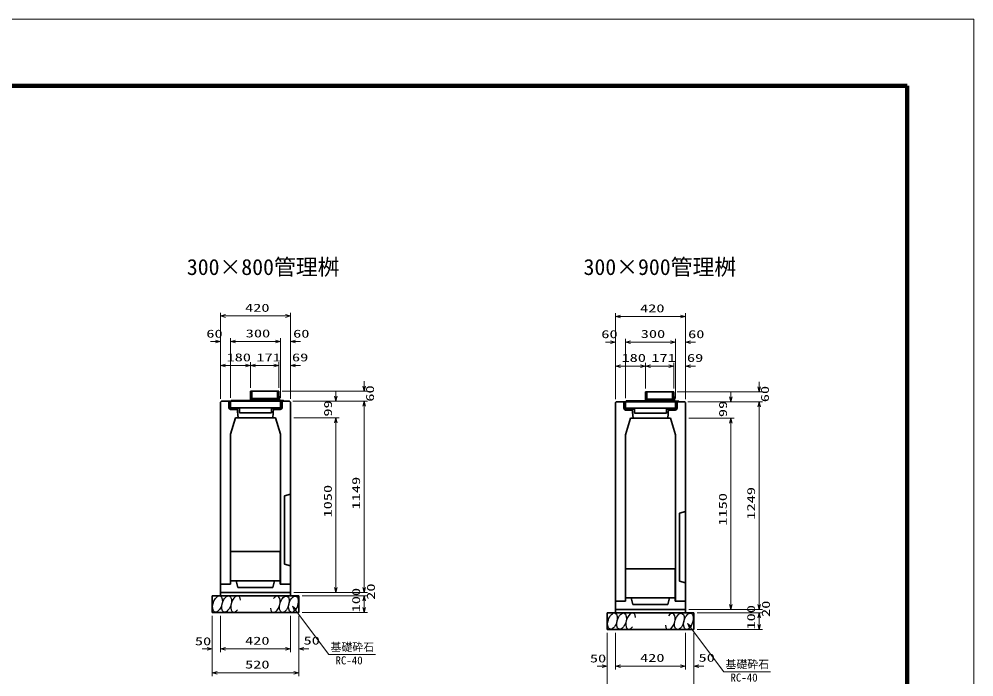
# Model space of a CAD drawing. Units: millimetres on the paper. Extents: x 20 to 861, y 20 to 614.
# Drawn here: x 574.2 to 861.1, y 416.5 to 614.1 of the extents above; entities that cross this region are included whole.
import ezdxf
from ezdxf.enums import TextEntityAlignment as Align

# ---------------------------------------------------------------- set-up
doc = ezdxf.new("R2010")
doc.units = ezdxf.units.MM
for name, color, linetype, lineweight in [('D-STR-DIM（寸法）', 7, 'Continuous', 13), ('D-STR-HTXT(基礎砕石-旗)', 7, 'Continuous', 13), ('D-STR-STRF(グリ)', 7, 'Continuous', 25), ('D-STR（構造物）', 1, 'Continuous', 35), ('D-TTL-LINE（区切線）', 1, 'Continuous', 35), ('D-TTL（外枠）', 2, 'Continuous', 140)]:
    doc.layers.add(name, color=color, linetype=linetype, lineweight=lineweight)
doc.layers.add('D-STR-TXT(文字)', color=7, linetype='Continuous')
doc.styles.add('ＭＳ ゴシック', font='')
doc.styles.get('ＭＳ ゴシック').set_extended_font_data('MS Gothic')

# ---------------------------------------------------------------- blocks, each defined once
blk = doc.blocks.new('_Open30@@SfigorgFlag@@4')
at = {"color": 7, "linetype": 'Continuous', "lineweight": 13}
for p, q in [((-1, 0.2679), (0, 0)), ((0, 0), (-1, -0.2679)), ((0, 0), (-1, 0))]:
    blk.add_line(p, q, dxfattribs=at)

msp = doc.modelspace()

# ---------------------------------------------------------------- linework, layer by layer
at = {"layer": 'D-STR-DIM（寸法）'}
for p, q in [((634.688, 518.215), (634.688, 525.906)), ((655.688, 518.215), (655.688, 525.906)), ((753.39, 518.059), (753.39, 525.75)), ((774.39, 518.059), (774.39, 525.75)), ((636.188, 524.906), (654.188, 524.906)), ((754.89, 524.75), (772.89, 524.75)), ((633.188, 517.215), (631.688, 517.215)), ((634.688, 507.751), (634.688, 518.215)), ((637.688, 507.996), (637.688, 518.215)), ((637.688, 500.331), (637.688, 518.215)), ((639.188, 517.215), (640.688, 517.215)), ((639.188, 517.215), (651.188, 517.215)), ((651.188, 517.215), (649.688, 517.215)), ((652.688, 500.306), (652.688, 518.215)), ((652.688, 507.996), (652.688, 518.215)), ((655.688, 507.751), (655.688, 518.215)), ((657.188, 517.215), (658.688, 517.215)), ((751.89, 517.059), (750.39, 517.059)), ((753.39, 507.596), (753.39, 518.059)), ((756.39, 507.841), (756.39, 518.059)), ((756.39, 500.175), (756.39, 518.059)), ((757.89, 517.059), (759.39, 517.059)), ((757.89, 517.059), (769.89, 517.059)), ((769.89, 517.059), (768.39, 517.059)), ((771.39, 500.15), (771.39, 518.059)), ((771.39, 507.841), (771.39, 518.059)), ((774.39, 507.596), (774.39, 518.059)), ((775.89, 517.059), (777.39, 517.059)), ((634.688, 500.06), (634.688, 511.019)), ((643.688, 503.306), (643.688, 511.019)), ((643.688, 503.306), (643.688, 511.019)), ((652.238, 503.306), (652.238, 511.019)), ((652.238, 503.306), (652.238, 511.019)), ((655.688, 500.061), (655.688, 511.019)), ((753.39, 499.904), (753.39, 510.863)), ((762.39, 503.15), (762.39, 510.863)), ((762.39, 503.15), (762.39, 510.863)), ((770.94, 503.15), (770.94, 510.863)), ((770.94, 503.15), (770.94, 510.863)), ((774.39, 499.905), (774.39, 510.863)), ((636.188, 510.019), (642.188, 510.019)), ((645.188, 510.019), (650.738, 510.019)), ((650.738, 510.019), (649.238, 510.019)), ((657.188, 510.019), (658.688, 510.019)), ((754.89, 509.863), (760.89, 509.863)), ((763.89, 509.863), (769.44, 509.863)), ((769.44, 509.863), (767.94, 509.863)), ((775.89, 509.863), (777.39, 509.863)), ((677.891, 503.806), (677.891, 505.306)), ((796.593, 503.65), (796.593, 505.15)), ((653.238, 502.306), (678.891, 502.306)), ((669.393, 500.806), (669.393, 502.306)), ((771.94, 502.15), (797.593, 502.15)), ((788.095, 500.65), (788.095, 502.15)), ((656.438, 499.306), (670.393, 499.306)), ((657.438, 499.306), (678.891, 499.306)), ((657.438, 499.306), (678.891, 499.306)), ((677.891, 443.356), (677.891, 497.806)), ((677.891, 497.806), (677.891, 496.306)), ((775.14, 499.15), (789.095, 499.15)), ((776.14, 499.15), (797.593, 499.15)), ((776.14, 499.15), (797.593, 499.15)), ((796.593, 438.2), (796.593, 497.65)), ((796.593, 497.65), (796.593, 496.15)), ((656.688, 494.356), (670.393, 494.356)), ((656.688, 494.356), (670.393, 494.356)), ((775.39, 494.2), (789.095, 494.2)), ((775.39, 494.2), (789.095, 494.2)), ((669.393, 443.356), (669.393, 492.856)), ((669.393, 492.856), (669.393, 491.356)), ((788.095, 438.2), (788.095, 492.7)), ((788.095, 492.7), (788.095, 491.2)), ((677.891, 443.356), (677.891, 444.856)), ((656.688, 441.856), (678.891, 441.856)), ((656.688, 441.856), (670.393, 441.856)), ((656.688, 441.856), (678.891, 441.856)), ((659.188, 440.856), (678.891, 440.856)), ((659.188, 440.856), (678.891, 440.856)), ((677.891, 437.356), (677.891, 439.356)), ((677.891, 439.356), (677.891, 437.856)), ((796.593, 438.2), (796.593, 439.7)), ((775.39, 436.7), (797.593, 436.7)), ((775.39, 436.7), (789.095, 436.7)), ((775.39, 436.7), (797.593, 436.7)), ((632.188, 434.856), (632.188, 423.888)), ((632.188, 433.856), (632.188, 416.731)), ((634.688, 434.856), (634.688, 423.888)), ((634.688, 434.856), (634.688, 423.888)), ((655.688, 434.856), (655.688, 423.888)), ((655.688, 433.856), (655.688, 423.888)), ((658.188, 434.856), (658.188, 423.888)), ((658.188, 433.856), (658.188, 416.731)), ((659.188, 435.856), (678.891, 435.856)), ((777.89, 435.7), (797.593, 435.7)), ((777.89, 435.7), (797.593, 435.7)), ((796.593, 432.2), (796.593, 434.2)), ((796.593, 434.2), (796.593, 432.7)), ((777.89, 430.7), (797.593, 430.7)), ((750.89, 429.7), (750.89, 418.733)), ((750.89, 428.7), (750.89, 411.576)), ((753.39, 429.7), (753.39, 418.733)), ((753.39, 429.7), (753.39, 418.733)), ((774.39, 429.7), (774.39, 418.733)), ((774.39, 428.7), (774.39, 418.733)), ((776.89, 429.7), (776.89, 418.733)), ((776.89, 428.7), (776.89, 411.576)), ((630.688, 424.888), (629.188, 424.888)), ((636.188, 424.888), (654.188, 424.888)), ((636.188, 424.888), (637.688, 424.888)), ((654.188, 424.888), (652.688, 424.888)), ((659.688, 424.888), (661.188, 424.888)), ((749.39, 419.733), (747.89, 419.733)), ((754.89, 419.733), (772.89, 419.733)), ((754.89, 419.733), (756.39, 419.733)), ((772.89, 419.733), (771.39, 419.733)), ((778.39, 419.733), (779.89, 419.733)), ((633.688, 417.731), (656.688, 417.731))]:
    msp.add_line(p, q, dxfattribs=at)
at = {"layer": 'D-STR-HTXT(基礎砕石-旗)'}
for p, q in [((667.206, 423.159), (657.202, 436.485)), ((785.908, 418.003), (775.904, 431.329)), ((681.31, 423.159), (667.206, 423.159)), ((800.012, 418.003), (785.908, 418.003))]:
    msp.add_line(p, q, dxfattribs=at)
at = {"layer": 'D-STR-STRF(グリ)'}
for centre, major_axis in [((633.783, 438.379), (0.79, 2.421)), ((636.504, 438.379), (0.79, 2.421)), ((653.892, 438.298), (-0.771, -2.427)), ((656.614, 438.32), (-0.771, -2.427)), ((752.485, 433.223), (0.79, 2.421)), ((755.206, 433.223), (0.79, 2.421)), ((772.594, 433.142), (-0.771, -2.427)), ((775.315, 433.164), (-0.771, -2.427))]:
    msp.add_ellipse(centre, major_axis=major_axis, ratio=0.5139, dxfattribs=at)
for centre, major_axis in [((639.245, 438.379), (0.79, 2.421)), ((651.152, 438.276), (-0.771, -2.427)), ((757.947, 433.223), (0.79, 2.421)), ((769.854, 433.121), (-0.771, -2.427))]:
    msp.add_ellipse(centre, major_axis=major_axis, ratio=0.5139, start_param=5.3575563, end_param=10.3750652, dxfattribs=at)
at = {"layer": 'D-STR（構造物）'}
for p, q in [((652.238, 502.306), (643.688, 502.306)), ((643.688, 502.306), (643.688, 499.331)), ((643.988, 502.306), (643.988, 499.331)), ((651.838, 502.281), (644.088, 502.281)), ((644.088, 502.281), (644.088, 500.081)), ((651.838, 500.081), (651.838, 502.281)), ((651.938, 502.306), (651.938, 499.331)), ((652.238, 499.331), (652.238, 502.306)), ((770.94, 502.15), (762.39, 502.15)), ((762.39, 502.15), (762.39, 499.175)), ((762.69, 502.15), (762.69, 499.175)), ((770.64, 502.15), (770.64, 499.175)), ((770.94, 499.175), (770.94, 502.15)), ((634.938, 499.306), (634.688, 499.061)), ((634.938, 499.306), (655.438, 499.306)), ((637.188, 499.306), (637.188, 497.356)), ((637.488, 497.406), (637.488, 499.306)), ((637.688, 499.331), (653.738, 499.331)), ((637.688, 497.331), (637.688, 499.331)), ((643.688, 499.556), (637.913, 499.556)), ((637.913, 499.556), (637.913, 499.331)), ((643.988, 499.631), (651.938, 499.631)), ((644.088, 500.081), (651.838, 500.081)), ((644.238, 499.631), (644.238, 500.081)), ((651.688, 499.631), (651.688, 500.081)), ((652.288, 500.831), (652.238, 500.831)), ((652.388, 499.681), (652.388, 500.731)), ((653.638, 499.481), (652.588, 499.481)), ((652.688, 499.331), (652.688, 497.331)), ((652.888, 497.406), (652.888, 499.306)), ((653.188, 499.306), (653.188, 497.356)), ((653.738, 499.331), (653.738, 499.381)), ((655.438, 499.306), (655.688, 499.061)), ((762.39, 499.4), (756.615, 499.4)), ((756.615, 499.4), (756.615, 499.175)), ((762.69, 499.475), (770.64, 499.475)), ((770.54, 502.125), (762.79, 502.125)), ((762.79, 502.125), (762.79, 499.925)), ((762.79, 499.925), (770.54, 499.925)), ((762.94, 499.475), (762.94, 499.925)), ((770.39, 499.475), (770.39, 499.925)), ((770.54, 499.925), (770.54, 502.125)), ((770.99, 500.675), (770.94, 500.675)), ((771.09, 499.525), (771.09, 500.575)), ((772.34, 499.325), (771.29, 499.325)), ((634.688, 499.06), (634.688, 440.856)), ((652.688, 497.331), (637.688, 497.331)), ((637.738, 496.806), (639.688, 496.806)), ((640.113, 497.106), (637.788, 497.106)), ((639.688, 496.806), (639.688, 497.106)), ((639.738, 497.106), (639.988, 494.356)), ((640.113, 497.106), (640.113, 497.331)), ((640.363, 495.831), (640.363, 497.331)), ((650.013, 497.331), (650.013, 495.831)), ((650.263, 497.106), (650.263, 497.331)), ((652.591, 497.106), (650.263, 497.106)), ((650.638, 497.106), (650.388, 494.356)), ((650.688, 497.106), (650.688, 496.806)), ((650.688, 496.806), (652.638, 496.806)), ((652.463, 497.331), (652.463, 497.106)), ((655.688, 499.061), (655.688, 440.856)), ((753.64, 499.15), (753.39, 498.905)), ((753.39, 498.904), (753.39, 435.7)), ((753.64, 499.15), (774.14, 499.15)), ((755.89, 499.15), (755.89, 497.2)), ((756.19, 497.25), (756.19, 499.15)), ((756.39, 499.175), (772.44, 499.175)), ((756.39, 497.175), (756.39, 499.175)), ((771.39, 497.175), (756.39, 497.175)), ((756.44, 496.65), (758.39, 496.65)), ((758.815, 496.95), (756.49, 496.95)), ((758.39, 496.65), (758.39, 496.95)), ((758.44, 496.95), (758.69, 494.2)), ((758.815, 496.95), (758.815, 497.175)), ((759.065, 495.675), (759.065, 497.175)), ((768.715, 497.175), (768.715, 495.675)), ((768.965, 496.95), (768.965, 497.175)), ((771.293, 496.95), (768.965, 496.95)), ((769.34, 496.95), (769.09, 494.2)), ((769.39, 496.95), (769.39, 496.65)), ((769.39, 496.65), (771.34, 496.65)), ((771.165, 497.175), (771.165, 496.95)), ((771.39, 499.175), (771.39, 497.175)), ((771.59, 497.25), (771.59, 499.15)), ((771.89, 499.15), (771.89, 497.2)), ((772.44, 499.175), (772.44, 499.225)), ((774.14, 499.15), (774.39, 498.905)), ((774.39, 498.905), (774.39, 435.7)), ((637.688, 489.356), (639.188, 494.356)), ((651.188, 494.356), (639.188, 494.356)), ((650.013, 495.831), (640.363, 495.831)), ((652.688, 489.356), (651.188, 494.356)), ((756.39, 489.2), (757.89, 494.2)), ((769.89, 494.2), (757.89, 494.2)), ((768.715, 495.675), (759.065, 495.675)), ((771.39, 489.2), (769.89, 494.2)), ((637.688, 489.356), (637.688, 444.356)), ((652.688, 489.356), (652.688, 444.356)), ((756.39, 489.2), (756.39, 439.2)), ((771.39, 489.2), (771.39, 439.2)), ((653.938, 470.856), (655.688, 471.356)), ((653.938, 470.856), (653.938, 450.356)), ((772.64, 465.7), (774.39, 466.2)), ((772.64, 465.7), (772.64, 445.2)), ((637.738, 454.106), (637.738, 444.356)), ((637.738, 454.106), (652.638, 454.106)), ((652.638, 454.106), (652.638, 444.356)), ((653.938, 450.356), (655.688, 449.856)), ((756.44, 448.95), (756.44, 439.2)), ((756.44, 448.95), (771.34, 448.95)), ((771.34, 448.95), (771.34, 439.2)), ((637.738, 445.356), (652.638, 445.356)), ((639.938, 443.356), (639.438, 445.356)), ((650.438, 443.356), (650.938, 445.356)), ((772.64, 445.2), (774.39, 444.7)), ((634.688, 444.356), (637.738, 444.356)), ((634.688, 444.356), (637.688, 444.356)), ((639.938, 443.356), (650.438, 443.356)), ((652.638, 444.356), (655.688, 444.356)), ((655.688, 444.356), (652.688, 444.356)), ((632.188, 440.856), (658.188, 440.856)), ((632.188, 440.856), (632.188, 435.856)), ((634.688, 441.856), (655.688, 441.856)), ((658.188, 440.856), (658.188, 435.856)), ((753.39, 439.2), (756.44, 439.2)), ((753.39, 439.2), (756.39, 439.2)), ((756.44, 440.2), (771.34, 440.2)), ((758.64, 438.2), (758.14, 440.2)), ((769.14, 438.2), (769.64, 440.2)), ((771.34, 439.2), (774.39, 439.2)), ((774.39, 439.2), (771.39, 439.2)), ((753.39, 436.7), (774.39, 436.7)), ((758.64, 438.2), (769.14, 438.2)), ((632.188, 435.856), (658.188, 435.856)), ((750.89, 435.7), (776.89, 435.7)), ((750.89, 435.7), (750.89, 430.7)), ((776.89, 435.7), (776.89, 430.7)), ((750.89, 430.7), (776.89, 430.7))]:
    msp.add_line(p, q, dxfattribs=at)
for centre, radius, start, end in [((652.288, 500.731), 0.1, 0, 90), ((652.588, 499.681), 0.2, 180, 270), ((653.638, 499.381), 0.1, 0, 90), ((770.99, 500.575), 0.1, 0, 90), ((771.29, 499.525), 0.2, 180, 270), ((772.34, 499.225), 0.1, 0, 90), ((637.738, 497.356), 0.55, 180, 270), ((637.788, 497.406), 0.3, 180, 270), ((652.588, 497.406), 0.3, 270.63559, 359.99998), ((652.638, 497.356), 0.55, 269.99995, 359.99995), ((756.44, 497.2), 0.55, 180, 270), ((756.49, 497.25), 0.3, 180, 270), ((771.29, 497.25), 0.3, 270.63559, 359.99998), ((771.34, 497.2), 0.55, 269.99995, 359.99995)]:
    msp.add_arc(centre, radius, start, end, dxfattribs=at)
at = {"layer": 'D-TTL-LINE（区切線）', "color": 7, "lineweight": 18}
for p, q in [((861.1, 614.11), (20.1, 614.11)), ((861.1, 20.11), (861.1, 614.11))]:
    msp.add_line(p, q, dxfattribs=at)
at = {"layer": 'D-TTL（外枠）'}
for p, q in [((841, 594.01), (40.2, 594.01)), ((841, 40.21), (841, 594.01))]:
    msp.add_line(p, q, dxfattribs=at)

# ---------------------------------------------------------------- block references
at = {"layer": 'D-STR-DIM（寸法）', "xscale": 1.5, "yscale": 1.5}
for p, rotation in [((634.688, 524.906), 180), ((753.39, 524.75), 180), ((637.688, 517.215), 180), ((637.688, 517.215), 180), ((655.688, 517.215), 180), ((756.39, 517.059), 180), ((756.39, 517.059), 180), ((774.39, 517.059), 180), ((634.688, 510.019), 180), ((643.688, 510.019), 180), ((655.688, 510.019), 180), ((753.39, 509.863), 180), ((762.39, 509.863), 180), ((774.39, 509.863), 180), ((677.891, 502.306), 270), ((796.593, 502.15), 270), ((669.393, 499.306), 270), ((677.891, 499.306), 90), ((677.891, 499.306), 90), ((788.095, 499.15), 270), ((796.593, 499.15), 90), ((796.593, 499.15), 90), ((669.393, 494.356), 90), ((669.393, 494.356), 90), ((788.095, 494.2), 90), ((788.095, 494.2), 90), ((669.393, 441.856), 270), ((677.891, 441.856), 270), ((677.891, 441.856), 270), ((677.891, 440.856), 90), ((677.891, 440.856), 90), ((677.891, 435.856), 270), ((788.095, 436.7), 270), ((796.593, 436.7), 270), ((796.593, 436.7), 270), ((796.593, 435.7), 90), ((796.593, 435.7), 90), ((796.593, 430.7), 270), ((634.688, 424.888), 180), ((634.688, 424.888), 180), ((658.188, 424.888), 180), ((753.39, 419.733), 180), ((753.39, 419.733), 180), ((776.89, 419.733), 180), ((632.188, 417.731), 180)]:
    msp.add_blockref('_Open30@@SfigorgFlag@@4', p, dxfattribs=dict(at, rotation=rotation))
for p in [(655.688, 524.906), (774.39, 524.75), (634.688, 517.215), (652.688, 517.215), (652.688, 517.215), (753.39, 517.059), (771.39, 517.059), (771.39, 517.059), (643.688, 510.019), (652.238, 510.019), (652.238, 510.019), (762.39, 509.863), (770.94, 509.863), (770.94, 509.863), (632.188, 424.888), (655.688, 424.888), (655.688, 424.888), (750.89, 419.733), (774.39, 419.733), (774.39, 419.733), (658.188, 417.731)]:
    msp.add_blockref('_Open30@@SfigorgFlag@@4', p, dxfattribs=at)
at = {"layer": 'D-STR-HTXT(基礎砕石-旗)', "xscale": 1.5, "yscale": 1.5, "rotation": 126.89552}
for p in [(656.302, 437.684), (775.004, 432.529)]:
    msp.add_blockref('_Open30@@SfigorgFlag@@4', p, dxfattribs=at)

# ---------------------------------------------------------------- texts
at = {"layer": 'D-STR-DIM（寸法）', "style": 'ＭＳ ゴシック', "width": 1.5}
for s, p in [('420', (642.063, 525.443)), ('420', (760.765, 525.287)), ('60', (630.424, 517.676)), ('300', (642.271, 517.752)), ('60', (656.508, 517.676)), ('60', (749.126, 517.52)), ('300', (760.973, 517.597)), ('60', (775.21, 517.52)), ('180', (636.48, 510.556)), ('69', (656.162, 510.547)), ('171', (645.463, 510.556)), ('180', (755.182, 510.401)), ('171', (764.165, 510.401)), ('69', (774.864, 510.392)), ('50', (626.99, 425.256)), ('420', (642.063, 425.426)), ('50', (659.64, 425.463)), ('50', (745.692, 420.1)), ('420', (760.765, 420.27)), ('50', (778.342, 420.308)), ('520', (642.063, 418.269))]:
    msp.add_text(s, height=2.405, dxfattribs=at).set_placement(p, align=Align.BOTTOM_LEFT)
for s, p in [('60', (681.521, 499.163)), ('60', (800.223, 499.007)), ('99', (668.902, 494.677)), ('99', (787.604, 494.522)), ('1149', (677.353, 466.784)), ('1050', (668.855, 464.356)), ('1150', (787.557, 461.908)), ('1249', (796.055, 463.712)), ('100', (677.353, 435.856)), ('20', (681.805, 439.637)), ('20', (800.507, 434.481)), ('100', (796.055, 430.7))]:
    msp.add_text(s, height=2.405, rotation=90, dxfattribs=at).set_placement(p, align=Align.BOTTOM_LEFT)
at = {"layer": 'D-STR-HTXT(基礎砕石-旗)', "style": 'ＭＳ ゴシック'}
for s, p in [('基礎砕石', (667.741, 423.495)), ('RC-40', (669.229, 419.509)), ('基礎砕石', (786.443, 418.339)), ('RC-40', (787.931, 414.353))]:
    msp.add_text(s, height=2.405, dxfattribs=at).set_placement(p, align=Align.BOTTOM_LEFT)
at = {"layer": 'D-STR-TXT(文字)', "style": 'ＭＳ ゴシック'}
for s, p in [('300×800管理桝', (624.569, 535.781)), ('300×900管理桝', (743.789, 535.781))]:
    msp.add_text(s, height=4.811, dxfattribs=at).set_placement(p, align=Align.BOTTOM_LEFT)

doc.saveas('drawing.dxf')
